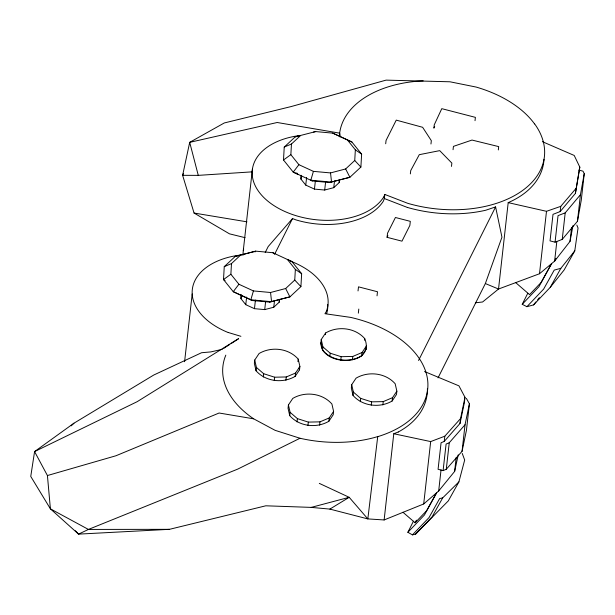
<?xml version="1.0" encoding="UTF-8"?>
<svg xmlns="http://www.w3.org/2000/svg" width="615" height="615" viewBox="0 0 615 615"><rect width="100%" height="100%" fill="white"/><g stroke="black" fill="none" stroke-linecap="round" stroke-linejoin="round"><path stroke-width="0.92" d="M291.917 261.575L272.814 252.711L255.702 251.151L235.261 256.409L224.252 266.641L223.514 279.556L233.246 291.687L252.358 300.535L269.462 302.096L289.903 296.861L300.912 286.621L301.65 273.706L291.917 261.575L287.336 259.392L295.361 269.408L301.65 273.706M295.361 269.408L294.754 280.063L285.668 288.52L270.546 292.494L253.426 290.933L238.912 284.253L230.879 274.236L231.486 263.581L240.573 255.125L255.702 251.151M279.533 299.313L279.218 302.165L273.775 307.231L264.719 309.606L254.464 308.676L245.769 304.671L240.965 298.675L241.172 295.031M283.5 159.985L284.238 147.07L295.238 136.838L315.68 131.579L332.792 133.14L351.895 142.004L361.628 154.134L360.89 167.049L349.881 177.289L329.44 182.524L312.335 180.964L293.224 172.115L283.5 159.985L290.857 154.665L291.464 144.01L300.55 135.554L295.238 136.838M279.218 302.165L279.371 299.436M339.518 179.741L339.196 182.594L333.753 187.66L324.697 190.035L314.45 189.105L305.755 185.1L300.943 179.103L301.15 175.46M339.196 182.594L339.349 179.864M290.857 154.665L298.89 164.682L313.412 171.362L330.524 172.923L345.653 168.948L354.74 160.492L355.347 149.837L347.314 139.82M578.8 170.086L582.989 171.162L584.25 173.622L581.267 200.183L577.462 221.254L562.233 239.396L555.068 242.172L550.041 240.88L553.008 214.343L560.173 211.568L575.409 193.418L579.807 167.096L574.21 155.457L542.392 141.665M184.592 361.705L192.195 293.947M243.271 250.689L252.481 168.618M240.965 298.675L241.388 294.877M245.769 304.671L246.623 297.068M254.464 308.676L255.425 300.112M254.733 360.044L254.356 363.373L256.04 370.768C265.588 381.661 282.862 383.645 295.154 376.372L299.52 369.838L299.897 366.509L298.206 359.106C288.658 348.213 271.392 346.23 259.092 353.51L254.733 360.044L256.417 367.439L256.04 370.768M264.719 309.606L265.572 302.003M263.328 377.057L263.697 373.728L256.417 367.439M273.775 307.231L274.521 300.574M274.259 380.539L274.636 377.21L263.697 373.728M300.943 179.103L301.373 175.306M305.755 185.1L306.608 177.497M285.906 380.285L286.283 376.957L295.531 373.044L299.897 366.509M288.427 404.939L288.051 408.268L289.742 415.663C299.29 426.556 316.556 428.54 328.856 421.267L333.215 414.733L333.591 411.404L331.908 404.001C322.36 393.108 305.086 391.125 292.794 398.405L288.427 404.939L290.111 412.334L289.742 415.663M314.45 189.105L315.303 181.494M295.154 376.372L295.531 373.044M297.929 361.605L298.206 359.106M297.022 421.952L297.399 418.623L290.111 412.334M324.697 190.035L325.658 181.479M333.753 187.66L334.499 181.002M307.954 425.434L308.33 422.105L297.399 418.623M320.869 342.847L321.238 339.518L325.604 332.984C337.904 325.712 355.17 327.695 364.718 338.588C376.249 366.978 320.938 366.932 320.869 342.847L322.552 350.25C332.1 361.143 349.374 363.127 361.666 355.854L366.033 349.32L365.994 347.46M322.552 350.25L322.929 346.921L321.238 339.518M325.42 334.652L325.604 332.984M319.608 425.18L319.977 421.852L329.225 417.939L333.591 411.404M329.84 356.531L330.209 353.202L322.929 346.921M328.856 421.267L329.225 417.939M340.772 360.021L341.141 356.692L330.209 353.202M358.03 290.933L358.491 286.844L377.487 291.756L377.026 295.846M352.418 359.767L352.795 356.439L362.043 352.526L366.409 345.991M358.337 313.15L358.799 309.061M351.703 384.69L351.326 388.019L353.01 395.422C362.558 406.315 379.832 408.299 392.124 401.018L396.49 394.492L396.867 391.163L395.176 383.76C385.628 372.867 368.362 370.883 356.062 378.156L351.703 384.69L353.387 392.093L353.01 395.422M361.666 355.854L362.043 352.526M385.697 143.764L386.066 140.435L396.26 120.125L422.628 127.29L431.33 140.666L430.961 143.995M364.534 340.249L364.718 338.588M360.298 401.703L360.674 398.374L353.387 392.093M265.211 252.511L268.209 246.53L292.532 218.533L295.6 219.778A68.28 42.397 6.4 0 0 383.36 201.136L384.344 198.537L384.806 194.44L407.783 203.334A102.905 63.922 6.4 0 0 518.284 193.379A102.905 63.922 6.4 0 0 534.658 123.907M387.073 237.321L387.527 233.231L395.422 217.495L410.313 221.346L409.859 225.436L401.964 241.165L387.073 237.321L387.904 235.66M371.229 405.185L371.606 401.856L360.674 398.374M382.876 404.939L383.253 401.61L392.501 397.69L396.867 391.163M410.351 173.899L410.728 170.57L419.284 154.673L439.71 150.637L451.864 163.098L451.487 166.427M392.124 401.018L392.501 397.69M222.338 349.312L210.807 351.911L201.559 352.733L153.773 375.019L73.954 423.205L34.578 451.579L30.75 476.433L50.399 508.836L78.559 534.127L169.463 529.331L265.803 505.799L311.213 507.39L329.871 509.097L367.832 518.914L384.129 519.952L393.777 433.744L398.259 432.014M453.055 149.706L453.432 146.378L472.013 140.059L498.696 146.608L498.319 149.937M384.129 519.952L423.697 503.969L430.677 441.578L444.814 436.204L460.566 418.546L464.986 397.275L458.944 385.859L424.535 371.529M475.018 120.686L475.387 117.357L441.778 108.663L434.252 124.83L433.882 128.158L434.674 126.452M423.697 503.969L438.68 490.993L441.047 469.814M466.362 398.389L469.422 403.801L466.431 430.362L462.057 451.31L446.275 469.283L443.092 470.613L438.072 469.299L441.078 442.754L444.23 441.439L444.814 436.204M443.092 470.613L446.098 444.061L449.25 442.746L465.032 424.757L469.422 403.801M446.275 469.283L449.25 442.746M438.68 490.993L454.631 471.413L456.199 457.445M444.23 441.439L460.012 423.451L460.566 418.546M464.986 397.275L464.402 402.494L460.012 423.451M462.057 451.31L465.032 424.757M544.021 159.308A103.02 65.075 11.4 0 1 508.19 202.635L498.527 289.027L482.583 301.988L475.372 302.803M438.034 377.887L485.358 283.553L498.527 289.027L539.493 273.752L546.497 211.314L560.757 206.356L575.955 188.513M555.068 242.172L558.043 215.634L565.2 212.859L580.437 194.709L584.25 173.622M556.79 241.787L554.622 261.121L539.493 273.752M560.173 211.568L560.757 206.356M562.233 239.396L565.2 212.859M555.868 258.561L554.622 261.121L570.028 241.38L571.596 227.412M579.807 167.096L575.409 193.418M577.462 221.254L580.437 194.709M527.77 293.263L522.227 304.31L526.932 306.685L533.559 304.909L550.256 287.336L564.186 269.893L574.779 250.874L578.038 228.034L576.839 225.052M570.028 241.38L572.957 225.636M454.631 471.413L458.229 454.846M413.418 521.228L407.86 532.298L412.457 534.873L415.548 534.158L448.32 500.871L458.898 481.883L464.679 460.035L462.249 453.432M253.426 290.933L250.835 299.789L252.358 300.535M312.335 180.964L310.821 180.218L313.412 171.362M485.358 283.553L501.948 237.175L495.598 206.909L485.758 210.238A103.105 64.045 6.4 0 1 407.338 207.416M383.798 197.031L384.806 194.44M183.416 173.599L182.624 175.321L194.056 213.044L229.48 233.838L245.078 237.667M436.719 492.623L424.435 514.993L407.86 532.298M274.536 254.402L292.532 218.533M418.554 360.49L495.598 206.909M402.956 512.257L415.11 522.75L416.393 520.19M551.632 263.52L538.932 286.736L522.227 304.31M551.171 264.35L541.023 282.562L529.546 294.616L515.762 282.677M550.256 287.336L560.849 268.325L574.779 250.874M436.227 493.43L426.564 510.75L415.11 522.75M458.898 481.883L442.685 497.873L432.107 516.854L415.548 534.158M326.496 311.259L324.966 313.712L350.573 317.378A102.905 63.922 6.4 0 1 426.856 375.634A102.905 63.922 6.4 0 1 377.779 436.642M298.89 164.682L293.224 172.115L297.829 174.291L296.684 172.861M238.912 284.253L233.246 291.687L250.835 299.789L271.576 301.681L270.546 292.494M533.559 304.909L535.88 302.003M537.625 299.828L539.363 297.645M526.932 306.685L543.629 289.111L554.223 270.093L560.849 268.325M412.457 534.873L429.032 517.569L439.625 498.58L442.685 497.873M71.209 425.841L73.954 423.205M230.879 274.236L223.514 279.556L225.09 280.632M223.799 348.351L225.989 346.906M226.72 346.43L229.841 344.408M231.401 343.393L238.428 338.85M329.871 509.097L349.197 497.312L367.832 518.914L377.725 436.589A103.082 64.029 6.4 0 1 299.997 438.257L275.113 430.331L253.657 418.823L219.109 413.011L115.951 455.761L47.424 475.541L34.578 451.579L137.145 401.695L238.628 338.588M299.997 438.257L237.728 469.107L88.422 529.43L78.559 534.127L75.314 530.745M284.238 147.07L291.464 144.01M224.252 266.641L231.486 263.581M311.213 507.39L349.197 497.312L319.308 483.375M329.44 182.524L349.881 177.289L345.653 168.948M269.462 302.096L289.903 296.861L285.668 288.52M235.261 256.409L240.573 255.125M313.565 132.017L315.68 131.579M534.573 123.93A103.082 64.029 6.4 0 0 476.164 87.069L449.957 81.787L386.097 80.127L291.118 106.572L224.283 122.962L189.697 142.349L182.624 175.321L198.276 175.367L252.042 171.862M341.141 356.692L352.795 356.439M274.636 377.21L286.283 376.957M371.606 401.856L383.253 401.61M308.33 422.105L319.977 421.852M169.463 529.331L88.422 529.43L50.399 508.836L47.424 475.541M310.821 180.218L331.554 182.109L330.524 172.923M253.588 251.589L255.471 251.758M194.056 213.044L246.969 221.831M393.777 433.744L430.677 441.578M508.19 202.635L546.497 211.314M228.28 332.507L240.911 336.32M384.344 198.537L407.33 207.432M351.895 142.004L332.792 133.14M272.814 252.711L274.328 253.48M355.347 149.837L361.628 154.134M354.74 160.492L360.89 167.049M294.754 280.063L300.912 286.621M198.276 175.367L189.697 142.349L277.196 122.5L339.664 133.148A102.851 63.883 6.4 0 1 423.212 80.834M365.61 347.467L366.033 349.32M299.098 367.985L299.52 369.838M339.972 136.745L339.664 133.148L339.849 136.807M327.741 304.417A68.28 42.42 6.4 0 1 326.665 313.596M253.664 418.815A102.882 63.906 6.4 0 1 225.82 355.139M383.722 197.008A68.265 42.404 6.4 0 1 270.392 203.135A68.265 42.404 6.4 0 1 300.558 135.431M228.242 332.546A68.265 42.404 6.4 0 1 192.457 288.435A68.265 42.404 6.4 0 1 240.265 255.079M290.449 261.121A68.265 42.404 6.4 0 1 326.411 311.244M427.402 388.665A103.02 65.105 11.4 0 1 398.259 432.014M242.987 255.302A68.25 42.389 6.4 0 1 243.678 248.898"/></g></svg>
